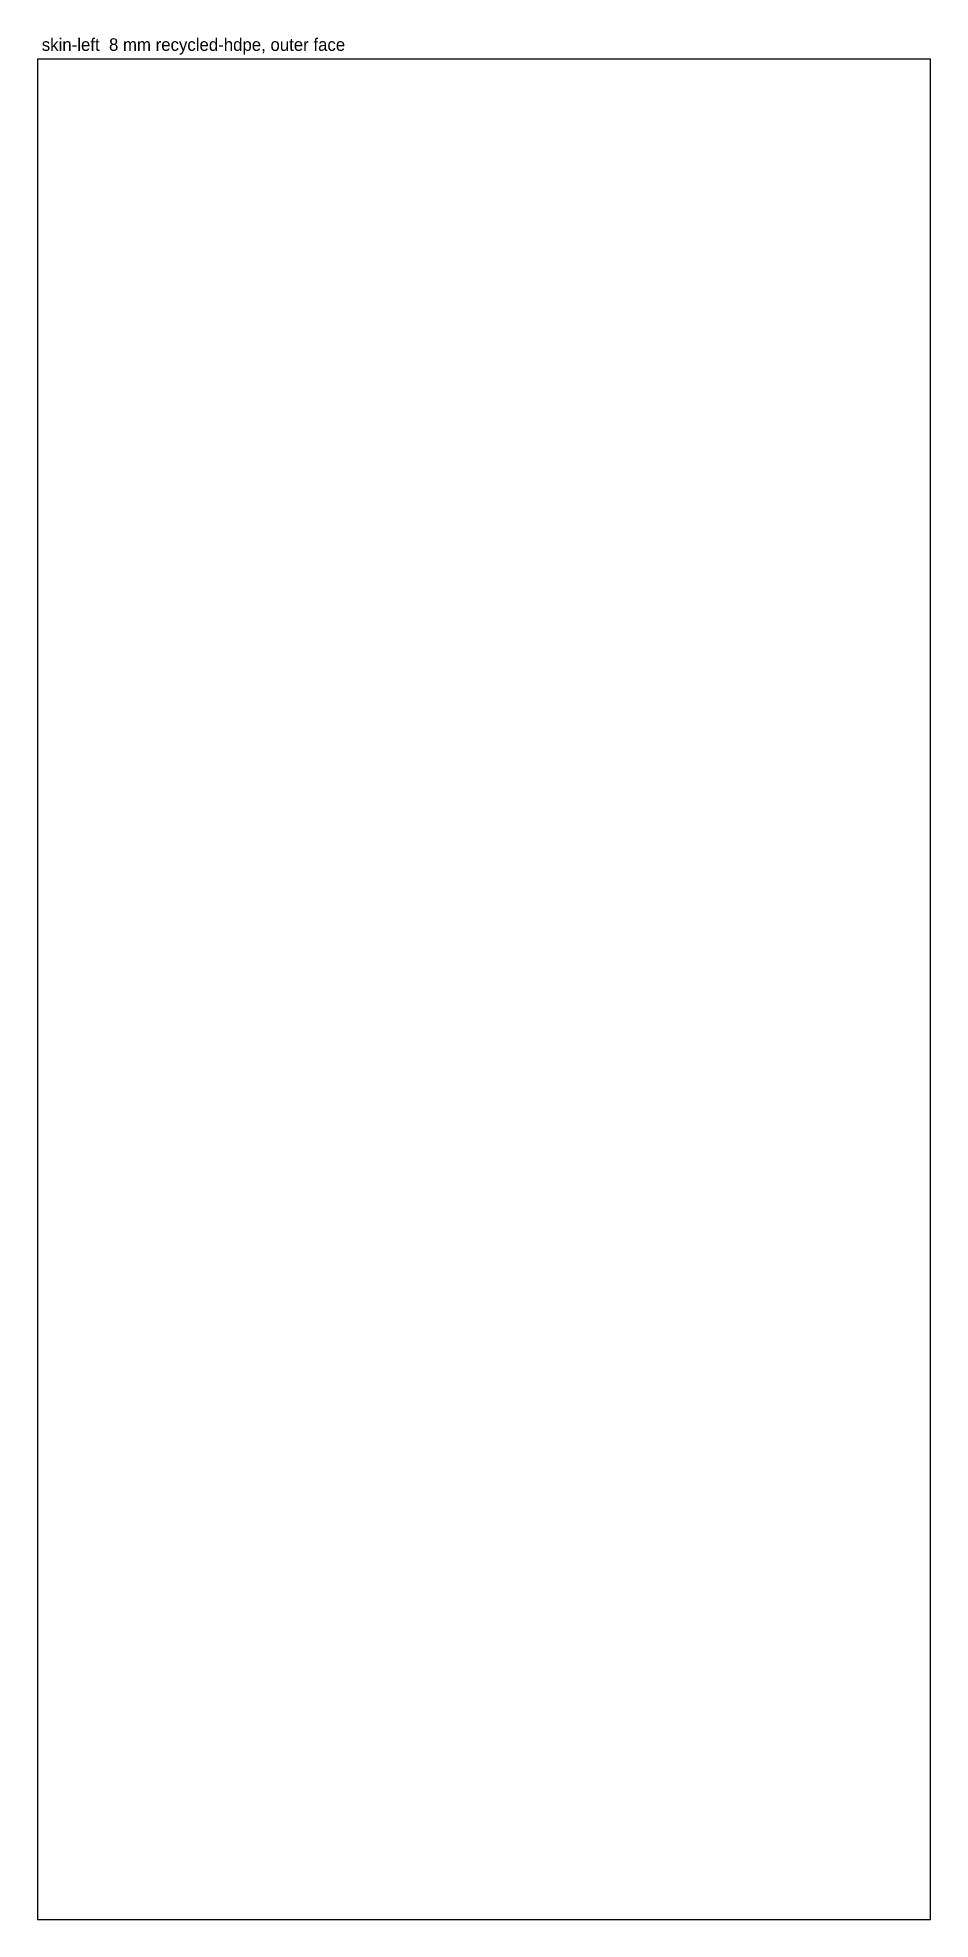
# Model space of a CAD drawing. Header units: millimetres. Extents: x 0 to 426, y 0 to 898.
import ezdxf

# ---------------------------------------------------------------- set-up
doc = ezdxf.new("R2010")
doc.units = ezdxf.units.MM
doc.layers.add('CUT_OUTSIDE', color=1, linetype='Continuous')
doc.layers.add('NOTES', color=7, linetype='Continuous')

msp = doc.modelspace()

# ---------------------------------------------------------------- linework, layer by layer
at = {"layer": 'CUT_OUTSIDE'}
msp.add_lwpolyline([(426.5, 0), (426.5, 888), (0, 888), (0, 0), (426.5, 0)], close=True, dxfattribs=at)

# ---------------------------------------------------------------- texts
at = {"layer": 'NOTES'}
msp.add_text('skin-left  8 mm recycled-hdpe, outer face', height=6, dxfattribs=at).set_placement((2, 892))

doc.saveas('drawing.dxf')
